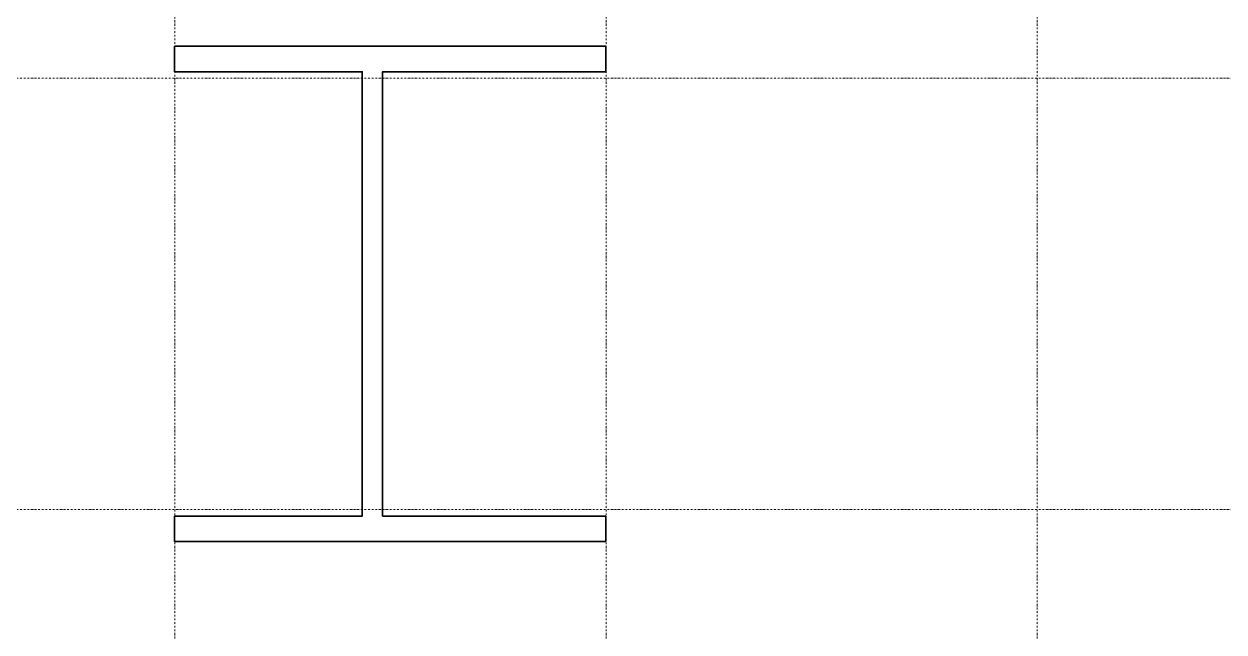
# Model space of a CAD drawing. Header units: millimetres. Extents: x 1541 to 289025, y -12015 to 47026.
# Drawn here: x 132569 to 134283, y -11100 to -10231 of the extents above; entities that cross this region are included whole.
import ezdxf

# ---------------------------------------------------------------- set-up
doc = ezdxf.new("R2010")
doc.units = ezdxf.units.MM
doc.header["$LTSCALE"] = 0.1
doc.linetypes.add('DASHDOTX2', pattern=[50.8, 25.4, -12.7, 0, -12.7])
doc.linetypes.add('Grid Line', pattern=[3.33375, 1.905, -0.47625, 0.47625, -0.47625])
doc.layers.add('E_EJES-1', color=8, linetype='Grid Line', lineweight=9)
doc.layers.add('E_MUROS-1', color=2, linetype='Continuous', lineweight=35)

msp = doc.modelspace()

# ---------------------------------------------------------------- linework, layer by layer
at = {"layer": 'E_EJES-1', "linetype": 'DASHDOTX2'}
for p, q in [((132784.1, -9278.2), (132784.1, -11903.7)), ((133400.3, -9278.2), (133400.3, -11903.7)), ((134016.4, -9278.2), (134016.4, -11903.7)), ((130946.9, -10309), (138169.7, -10309)), ((130946.9, -10925.2), (138169.7, -10925.2))]:
    msp.add_line(p, q, dxfattribs=at)
at = {"layer": 'E_MUROS-1'}
msp.add_lwpolyline([(133400, -10263.3), (133400, -10299.6), (133081.1, -10299.6), (133081.1, -10934.6), (133400, -10934.6), (133400, -10970.8), (132783.9, -10970.8), (132783.9, -10934.6), (133052.1, -10934.6), (133052.1, -10299.6), (132783.9, -10299.6), (132783.9, -10263.3)], close=True, dxfattribs=at)

doc.saveas('drawing.dxf')
